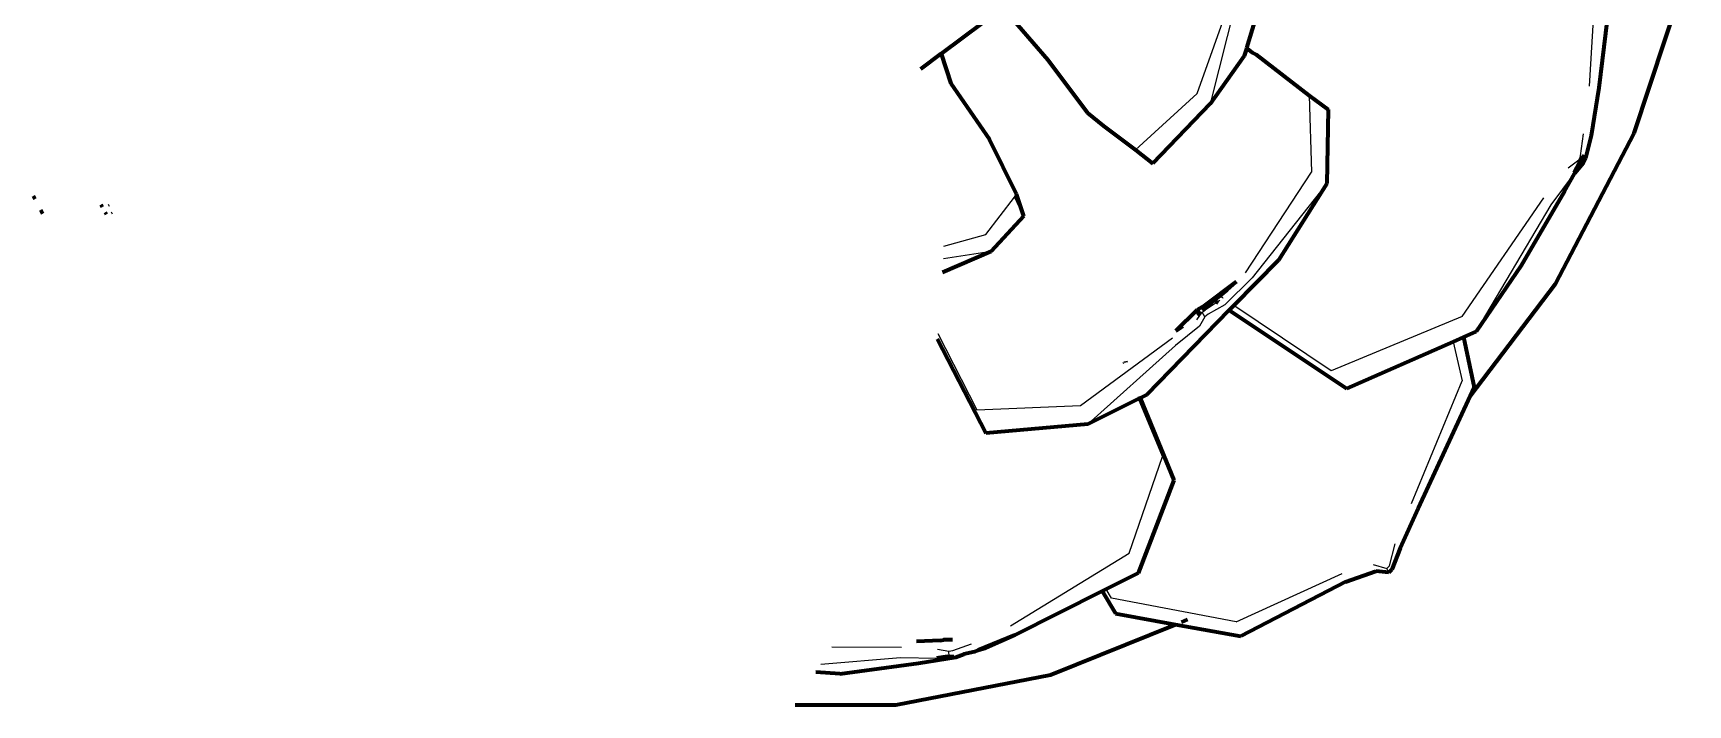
# Model space of a CAD drawing. Header units: millimetres. Extents: x 4307 to 31003, y 2809 to 20009.
# Drawn here: x 11235.2 to 11379.1, y 8862.9 to 8921.3 of the extents above; entities that cross this region are included whole.
import ezdxf

# ---------------------------------------------------------------- set-up
doc = ezdxf.new("R2010")
doc.units = ezdxf.units.MM
doc.layers.add('ProfileEdges', color=7, linetype='Continuous')

msp = doc.modelspace()

# ---------------------------------------------------------------- linework, layer by layer
for p, q in [((11370.52, 8916.67), (11371.31, 8929.85)), ((11336.42, 8916.05), (11339.39, 8924.35)), ((11339.78, 8923.99), (11337.56, 8915.14)), ((11346.16, 8915.87), (11340.7, 8919.92)), ((11315, 8916.91), (11314.15, 8919.48)), ((11331.07, 8911.13), (11336.42, 8916.05)), ((11346.16, 8915.87), (11346.37, 8909.21)), ((11326.88, 8914.36), (11331.07, 8911.13)), ((11369.76, 8910.62), (11370, 8912.54)), ((11368.69, 8909.58), (11369.6, 8910.28)), ((11369.76, 8910.62), (11369.6, 8910.28)), ((11369.6, 8910.28), (11369.73, 8910.18)), ((11369.73, 8910.18), (11369.8, 8910.13)), ((11369.8, 8910.13), (11369.99, 8909.98)), ((11340.63, 8900.43), (11346.37, 8909.21)), ((11367.21, 8906.34), (11369.23, 8909.09)), ((11318.05, 8903.76), (11320.54, 8907.01)), ((11320.54, 8907.01), (11320.73, 8907.27)), ((11320.54, 8907.01), (11320.92, 8906.22)), ((11347.69, 8908.22), (11341.19, 8900.02)), ((11359.47, 8896.63), (11366.57, 8906.95)), ((11241.75, 8906.41), (11241.82, 8906.23)), ((11242.02, 8905.74), (11242.1, 8905.56)), ((11360.69, 8895.33), (11367.21, 8906.34)), ((11314.4, 8902.75), (11318.05, 8903.76)), ((11318.52, 8902.29), (11314.38, 8901.67)), ((11338.84, 8897.66), (11341.19, 8900.02)), ((11338.62, 8898.27), (11338.38, 8898.43)), ((11338.68, 8898.23), (11338.65, 8898.25)), ((11336.39, 8896.36), (11336.87, 8897.01)), ((11336.87, 8897.01), (11337.13, 8897.19)), ((11337.09, 8896.62), (11336.87, 8897.01)), ((11337.39, 8896.84), (11337.09, 8896.62)), ((11338.17, 8897.88), (11337.13, 8897.19)), ((11338.84, 8897.66), (11337.39, 8896.84)), ((11338.4, 8898.03), (11338.17, 8897.88)), ((11348.06, 8891.93), (11339.62, 8897.6)), ((11336.62, 8895.8), (11334.53, 8894.13)), ((11337.09, 8896.62), (11336.62, 8895.8)), ((11359.47, 8896.63), (11348.06, 8891.93)), ((11313.87, 8895.16), (11317.26, 8888.53)), ((11326.28, 8888.91), (11334.27, 8894.8)), ((11334.53, 8894.13), (11326.92, 8887.29)), ((11358.69, 8894.45), (11359.45, 8891.04)), ((11330.05, 8892.53), (11330, 8892.65)), ((11355.07, 8880.39), (11359.45, 8891.04)), ((11317.26, 8888.53), (11326.28, 8888.91)), ((11333.42, 8884.47), (11331.33, 8889.48)), ((11330.5, 8876.06), (11333.42, 8884.47)), ((11353.13, 8874.95), (11353.63, 8876.88)), ((11320.2, 8869.75), (11330.5, 8876.06)), ((11339.82, 8870.09), (11349.03, 8874.3)), ((11351.71, 8875.07), (11352.91, 8874.72)), ((11353.13, 8874.95), (11352.91, 8874.72)), ((11353.1, 8874.38), (11352.91, 8874.72)), ((11328.98, 8872.15), (11328.51, 8872.93)), ((11339.82, 8870.09), (11328.98, 8872.15)), ((11315.19, 8867.6), (11316.8, 8868.17)), ((11303.71, 8866.4), (11310.63, 8866.98)), ((11304.67, 8867.92), (11310.72, 8867.89)), ((11310.63, 8866.98), (11313.79, 8866.94)), ((11313.85, 8867.7), (11314.84, 8867.55)), ((11314.84, 8867.55), (11315.19, 8867.6)), ((11314.85, 8867.08), (11314.84, 8867.55)), ((11314.85, 8867.02), (11314.85, 8867.08)), ((11316.14, 8867.27), (11315.27, 8867.07))]:
    msp.add_line(p, q)
at = {"layer": 'ProfileEdges', "lineweight": 211}
for p, q in [((11342.75, 8926.73), (11340.71, 8919.97)), ((11374.41, 8912.58), (11379.09, 8926.78)), ((11372.39, 8925.04), (11371.35, 8916.52)), ((11319.54, 8923.49), (11314.17, 8919.5)), ((11319.54, 8923.49), (11323.45, 8918.96)), ((11340.7, 8919.92), (11340.51, 8919.31)), ((11340.71, 8919.97), (11340.7, 8919.92)), ((11340.76, 8919.94), (11340.71, 8919.97)), ((11340.76, 8919.94), (11341.21, 8919.6)), ((11314.15, 8919.48), (11312.37, 8918.16)), ((11314.17, 8919.5), (11314.15, 8919.48)), ((11314.17, 8919.5), (11315, 8916.91)), ((11323.45, 8918.96), (11326.88, 8914.36)), ((11340.51, 8919.31), (11337.56, 8915.14)), ((11341.21, 8919.6), (11341.55, 8919.42)), ((11341.55, 8919.42), (11346.16, 8915.87)), ((11315, 8916.91), (11318.36, 8912.04)), ((11346.16, 8915.87), (11347.82, 8914.65)), ((11371.35, 8916.52), (11370.67, 8912.37)), ((11326.88, 8914.36), (11328.27, 8913.23)), ((11337.56, 8915.14), (11332.57, 8909.96)), ((11347.82, 8914.65), (11347.69, 8908.22)), ((11328.27, 8913.23), (11331.07, 8911.13)), ((11367.59, 8899.49), (11374.41, 8912.58)), ((11320.73, 8907.27), (11318.36, 8912.04)), ((11331.07, 8911.13), (11332.57, 8909.96)), ((11370.67, 8912.37), (11370.18, 8910.4)), ((11369.62, 8910.02), (11369.17, 8909.14)), ((11369.23, 8909.09), (11369.8, 8910.13)), ((11369.99, 8909.98), (11369.23, 8909.09)), ((11369.73, 8910.18), (11369.62, 8910.02)), ((11370.08, 8910.65), (11369.73, 8910.18)), ((11369.8, 8910.13), (11370.08, 8910.65)), ((11370.18, 8910.4), (11369.99, 8909.98)), ((11368.36, 8907.54), (11369.23, 8909.09)), ((11235.22, 8907.14), (11235.36, 8906.88)), ((11321.34, 8905.36), (11320.73, 8907.27)), ((11347.69, 8908.22), (11343.48, 8901.55)), ((11368.36, 8907.54), (11364.6, 8901.09)), ((11235.85, 8905.93), (11236.03, 8905.59)), ((11241.24, 8906.16), (11241.14, 8906.34)), ((11241.61, 8905.5), (11241.51, 8905.68)), ((11321.34, 8905.36), (11318.52, 8902.29)), ((11318.52, 8902.29), (11314.29, 8900.48)), ((11343.48, 8901.55), (11339.62, 8897.6)), ((11364.6, 8901.09), (11360.69, 8895.33)), ((11337.04, 8897.57), (11339.83, 8899.7)), ((11339.03, 8898.97), (11339.83, 8899.7)), ((11337.91, 8898.05), (11338.38, 8898.43)), ((11338.38, 8898.43), (11339.03, 8898.97)), ((11360.16, 8889.72), (11367.59, 8899.49)), ((11339.21, 8897.19), (11332.04, 8889.83)), ((11336.43, 8897.21), (11334.57, 8895.41)), ((11336.41, 8896.82), (11336.73, 8897.08)), ((11337.04, 8897.57), (11336.43, 8897.21)), ((11336.88, 8897.2), (11337.91, 8898.05)), ((11337.91, 8898.05), (11338.17, 8897.88)), ((11338.17, 8897.88), (11338.24, 8897.84)), ((11339.62, 8897.6), (11339.21, 8897.19)), ((11339.21, 8897.19), (11349.43, 8890.37)), ((11334.57, 8895.41), (11335.09, 8895.73)), ((11335.09, 8895.73), (11335.16, 8895.79)), ((11360.69, 8895.33), (11359.59, 8894.85)), ((11313.83, 8894.69), (11318.06, 8886.51)), ((11358.69, 8894.45), (11349.43, 8890.37)), ((11359.59, 8894.85), (11358.69, 8894.45)), ((11359.59, 8894.85), (11360.5, 8890.46)), ((11330.18, 8892.76), (11330.23, 8892.63)), ((11331.48, 8889.55), (11331.33, 8889.48)), ((11332.04, 8889.83), (11331.48, 8889.55)), ((11331.48, 8889.55), (11334.4, 8882.41)), ((11360.16, 8889.72), (11355.65, 8879.95)), ((11360.5, 8890.46), (11360.16, 8889.72)), ((11331.33, 8889.48), (11326.92, 8887.29)), ((11326.92, 8887.29), (11318.06, 8886.51)), ((11334.4, 8882.41), (11331.29, 8874.33)), ((11354.08, 8876.5), (11355.65, 8879.95)), ((11354.08, 8876.5), (11353.36, 8874.65)), ((11331.29, 8874.33), (11328.51, 8872.93)), ((11349.33, 8873.57), (11351.97, 8874.49)), ((11353.1, 8874.38), (11351.97, 8874.49)), ((11353.1, 8874.38), (11353.36, 8874.65)), ((11328.16, 8872.75), (11320.57, 8868.93)), ((11328.51, 8872.93), (11328.16, 8872.75)), ((11328.16, 8872.75), (11329.32, 8870.81)), ((11349.33, 8873.57), (11340.21, 8868.85)), ((11323.68, 8865.48), (11334.55, 8869.87)), ((11329.32, 8870.81), (11334.55, 8869.87)), ((11334.55, 8869.87), (11340.21, 8868.85)), ((11335.06, 8870.07), (11335.59, 8870.29)), ((11314.1, 8868.47), (11312.03, 8868.39)), ((11314.1, 8868.47), (11314.36, 8868.51)), ((11315.16, 8868.51), (11314.36, 8868.51)), ((11315.16, 8868.51), (11314.37, 8868.48)), ((11320.57, 8868.93), (11317.38, 8867.61)), ((11318.07, 8867.83), (11320.57, 8868.93)), ((11312.2, 8866.5), (11315.44, 8867.01)), ((11314.71, 8867.08), (11313.79, 8866.94)), ((11314.85, 8867.02), (11313.79, 8866.94)), ((11314.71, 8867.08), (11314.85, 8867.08)), ((11314.85, 8867.08), (11315.27, 8867.07)), ((11314.85, 8867.02), (11315.27, 8867.07)), ((11315.44, 8867.01), (11316.14, 8867.27)), ((11317.05, 8867.48), (11316.14, 8867.27)), ((11317.38, 8867.61), (11317.05, 8867.48)), ((11317.38, 8867.61), (11318.07, 8867.83)), ((11305.37, 8865.56), (11303.27, 8865.7)), ((11305.37, 8865.56), (11312.2, 8866.5)), ((11310.23, 8862.87), (11323.68, 8865.48)), ((11301.47, 8862.86), (11310.23, 8862.87))]:
    msp.add_line(p, q, dxfattribs=at)

doc.saveas('drawing.dxf')
